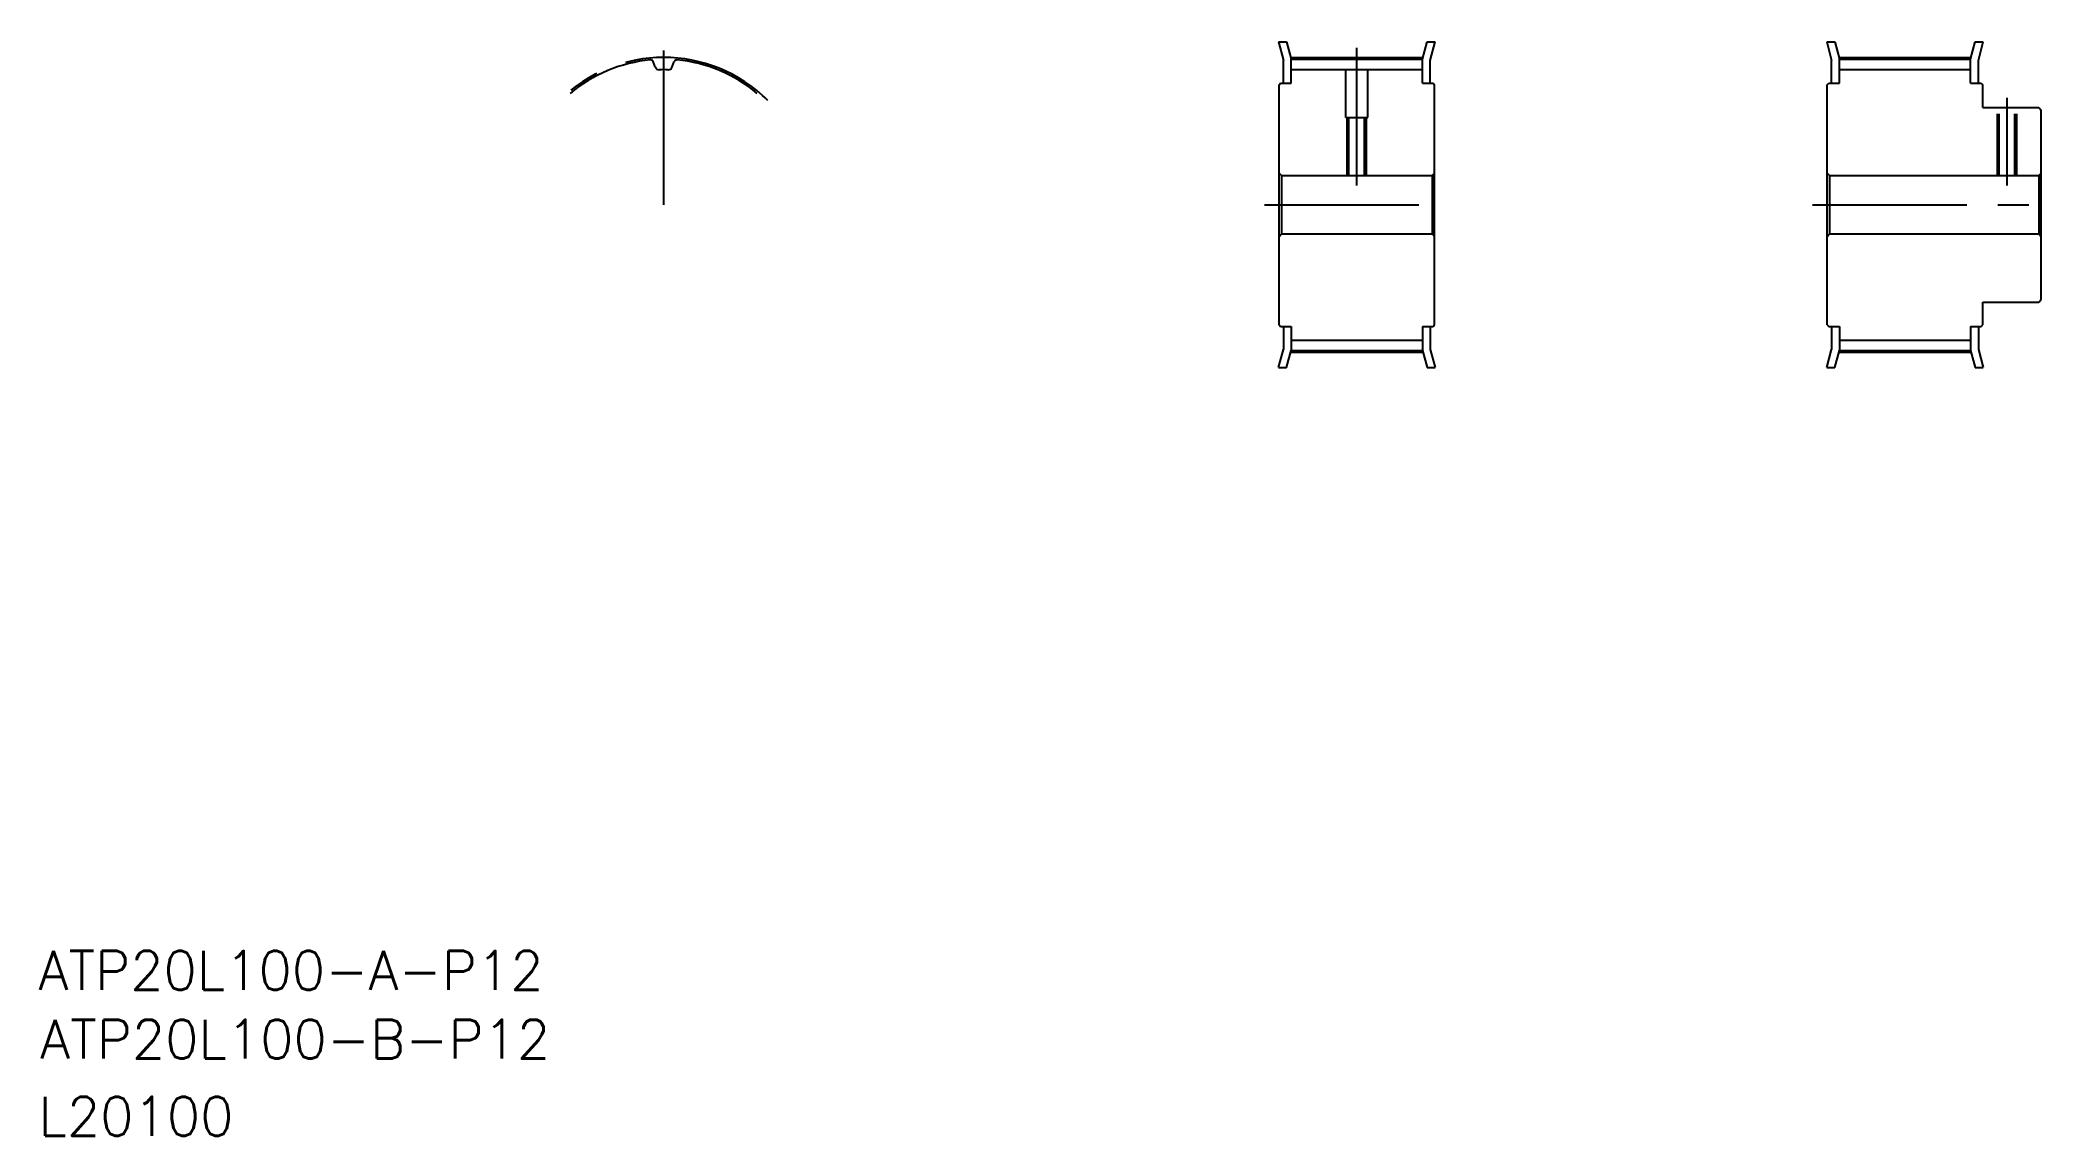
# Model space of a CAD drawing. Extents: x -114 to 301, y -91 to 134.
import ezdxf

# ---------------------------------------------------------------- set-up
doc = ezdxf.new("R2010")
doc.units = 0
doc.linetypes.add('CENTER', pattern=[50.8, 31.75, -6.35, 6.35, -6.35])
doc.linetypes.add('DASHED', pattern=[19.05, 12.7, -6.35])
doc.layers.get('0').update_dxf_attribs({"linetype": 'CONTINUOUS'})
doc.layers.add('CENTER', color=1, linetype='CENTER')
doc.styles.get("Standard").update_dxf_attribs({"font": 'txt', "bigfont": 'BIGFONT'})

msp = doc.modelspace()

# ---------------------------------------------------------------- linework, layer by layer
at = {"color": 7, "linetype": 'CONTINUOUS'}
for p, q in [((141.1, 134.01), (142.11, 130.23)), ((141.1, 134.01), (142.75, 134.01)), ((142.75, 134.01), (143.71, 130.45)), ((170.71, 130.45), (171.66, 134.01)), ((171.66, 134.01), (173.32, 134.01)), ((172.31, 130.23), (173.32, 134.01)), ((253.89, 134.01), (254.9, 130.23)), ((253.89, 134.01), (255.55, 134.01)), ((255.55, 134.01), (256.5, 130.45)), ((283.5, 130.45), (284.46, 134.01)), ((284.46, 134.01), (286.11, 134.01)), ((285.1, 130.23), (286.11, 134.01)), ((12.86, 128.87), (12.45, 129.98)), ((16.39, 128.87), (16.79, 129.98)), ((142.11, 125.51), (142.11, 130.23)), ((143.71, 130.45), (170.71, 130.45)), ((143.71, 125.51), (143.71, 130.45)), ((170.71, 125.51), (170.71, 130.45)), ((172.31, 125.51), (172.31, 130.23)), ((254.9, 125.51), (254.9, 130.23)), ((256.5, 130.45), (283.5, 130.45)), ((256.5, 125.51), (256.5, 130.45)), ((283.5, 125.51), (283.5, 130.45)), ((285.1, 125.51), (285.1, 130.23)), ((141.21, 125.21), (141.51, 125.51)), ((141.21, 75.81), (141.21, 125.21)), ((141.51, 125.51), (143.71, 125.51)), ((143.71, 128.32), (170.71, 128.32)), ((170.71, 125.51), (172.91, 125.51)), ((172.91, 125.51), (173.21, 125.21)), ((173.21, 75.81), (173.21, 125.21)), ((254, 125.21), (254.3, 125.51)), ((254, 75.81), (254, 125.21)), ((254.3, 125.51), (256.5, 125.51)), ((256.5, 128.32), (283.5, 128.32)), ((283.5, 125.51), (285.7, 125.51)), ((285.7, 125.51), (286, 125.21)), ((286, 120.51), (286, 125.21)), ((286, 120.51), (297.5, 120.51)), ((297.5, 120.51), (298, 120.01)), ((298, 81.01), (298, 120.01)), ((141.21, 107.01), (141.71, 106.51)), ((141.71, 106.51), (172.71, 106.51)), ((141.71, 106.51), (141.71, 94.51)), ((173.21, 107.01), (172.71, 106.51)), ((172.71, 106.51), (172.71, 94.51)), ((254, 107.01), (254.5, 106.51)), ((254.5, 106.51), (297.5, 106.51)), ((254.5, 106.51), (254.5, 94.51)), ((297.5, 106.51), (298, 107.01)), ((297.5, 106.51), (297.5, 94.51)), ((141.21, 94.01), (141.71, 94.51)), ((141.71, 94.51), (172.71, 94.51)), ((173.21, 94.01), (172.71, 94.51)), ((254, 94.01), (254.5, 94.51)), ((254.5, 94.51), (297.5, 94.51)), ((297.5, 94.51), (298, 94.01)), ((286, 75.81), (286, 80.51)), ((286, 80.51), (297.5, 80.51)), ((297.5, 80.51), (298, 81.01)), ((141.21, 75.81), (141.51, 75.51)), ((141.51, 75.51), (143.71, 75.51)), ((142.11, 75.51), (142.11, 70.78)), ((143.71, 75.51), (143.71, 70.57)), ((170.71, 75.51), (172.91, 75.51)), ((170.71, 75.51), (170.71, 70.57)), ((172.31, 75.51), (172.31, 70.78)), ((172.91, 75.51), (173.21, 75.81)), ((254, 75.81), (254.3, 75.51)), ((254.3, 75.51), (256.5, 75.51)), ((254.9, 75.51), (254.9, 70.78)), ((256.5, 75.51), (256.5, 70.57)), ((283.5, 75.51), (285.7, 75.51)), ((283.5, 75.51), (283.5, 70.57)), ((285.1, 75.51), (285.1, 70.78)), ((285.7, 75.51), (286, 75.81)), ((141.1, 67.01), (142.11, 70.78)), ((142.75, 67.01), (143.71, 70.57)), ((143.71, 72.7), (170.71, 72.7)), ((143.71, 70.57), (170.71, 70.57)), ((170.71, 70.57), (171.66, 67.01)), ((172.31, 70.78), (173.32, 67.01)), ((253.89, 67.01), (254.9, 70.78)), ((255.55, 67.01), (256.5, 70.57)), ((256.5, 72.7), (283.5, 72.7)), ((256.5, 70.57), (283.5, 70.57)), ((283.5, 70.57), (284.46, 67.01)), ((285.1, 70.78), (286.11, 67.01)), ((141.1, 67.01), (142.75, 67.01)), ((171.66, 67.01), (173.32, 67.01)), ((253.89, 67.01), (255.55, 67.01)), ((284.46, 67.01), (286.11, 67.01))]:
    msp.add_line(p, q, dxfattribs=at)
at = {"color": 3, "linetype": 'DASHED'}
for p, q in [((154.96, 118.51), (154.96, 128.32)), ((159.46, 118.51), (159.46, 128.32)), ((289, 106.51), (289, 120.51)), ((289.38, 106.51), (289.38, 120.51)), ((292.62, 106.51), (292.62, 120.51)), ((293, 106.51), (293, 120.51)), ((154.96, 118.51), (159.46, 118.51)), ((155.21, 106.51), (155.21, 118.51)), ((155.59, 106.51), (155.59, 118.51)), ((158.83, 106.51), (158.83, 118.51)), ((159.21, 106.51), (159.21, 118.51))]:
    msp.add_line(p, q, dxfattribs=at)
at = {"color": 7, "linetype": 'CONTINUOUS'}
for centre, radius, start, end in [((14.62, 100.51), 29.94, 95.2048, 130), ((11.95, 129.79), 0.53, 20, 95.2048), ((13.66, 129.16), 0.86, 200, 271.9143), ((15.58, 129.16), 0.86, 268.0857, 340), ((17.29, 129.79), 0.53, 84.7952, 160), ((14.62, 100.51), 29.94, 50, 84.7952), ((14.62, 100.51), 27.81, 88.0857, 91.9143)]:
    msp.add_arc(centre, radius, start, end, dxfattribs=at)
at = {"layer": 'CENTER', "color": 1, "linetype": 'CENTER'}
for p, q in [((14.62, 100.51), (14.62, 134.36)), ((157.21, 104.51), (157.21, 132.83)), ((143.6, 130.83), (170.81, 130.83)), ((256.4, 130.83), (283.6, 130.83)), ((291, 104.51), (291, 122.51)), ((138.21, 100.51), (176.21, 100.51)), ((251, 100.51), (301, 100.51)), ((143.6, 70.19), (170.81, 70.19)), ((256.4, 70.19), (283.6, 70.19))]:
    msp.add_line(p, q, dxfattribs=at)
msp.add_arc((14.62, 100.51), 30.32, 45, 135, dxfattribs=at)

# ---------------------------------------------------------------- texts
at = {"color": 7, "linetype": 'CONTINUOUS'}
for s, p in [('ATP20L100-A-P12', (-113.98, -61)), ('ATP20L100-B-P12', (-113.64, -75.15)), ('L20100', (-113.98, -91))]:
    msp.add_text(s, height=8, dxfattribs=at).set_placement(p)

doc.saveas('drawing.dxf')
